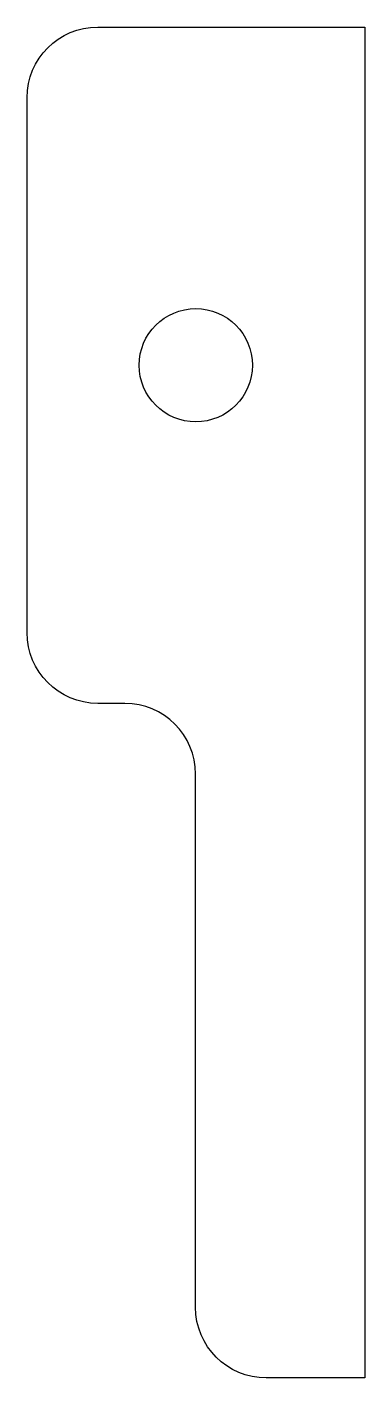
# Model space of a CAD drawing. Header units: millimetres. Extents: x 3.3 to 12.9, y -10.8 to 27.4.
import ezdxf

# ---------------------------------------------------------------- set-up
doc = ezdxf.new("R2010")
doc.units = ezdxf.units.MM
doc.header["$MEASUREMENT"] = 0
doc.layers.get('0').update_dxf_attribs({"lineweight": 0})

msp = doc.modelspace()

# ---------------------------------------------------------------- linework, layer by layer
at = {"color": 7, "lineweight": 25}
msp.add_circle((8.108, 17.815), 1.6, dxfattribs=at)
msp.add_open_spline([(8.101, -8.785), (8.101, -9.889), (8.997, -10.785), (10.101, -10.785), (10.101, -10.785), (12.889, -10.785), (12.889, -10.785), (12.889, -10.785), (12.889, 27.365), (12.889, 27.365), (12.889, 27.365), (5.339, 27.365), (5.339, 27.365), (4.234, 27.365), (3.339, 26.47), (3.339, 25.365), (3.339, 25.365), (3.339, 10.265), (3.339, 10.265), (3.339, 9.161), (4.234, 8.265), (5.339, 8.265), (5.339, 8.265), (6.101, 8.265), (6.101, 8.265), (7.206, 8.265), (8.101, 7.37), (8.101, 6.265), (8.101, 6.265), (8.101, -8.785), (8.101, -8.785)], degree=3, knots=[0, 0, 0, 0, 1, 1, 1, 2, 2, 2, 3, 3, 3, 4, 4, 4, 5, 5, 5, 6, 6, 6, 7, 7, 7, 8, 8, 8, 9, 9, 9, 10, 10, 10, 10], dxfattribs=at)

doc.saveas('drawing.dxf')
